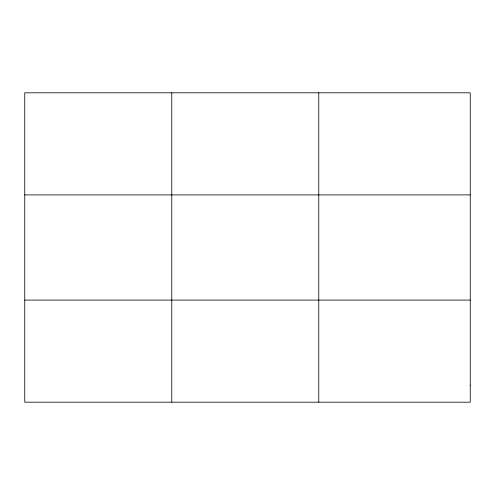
<?xml version="1.0" encoding="UTF-8"?>
<svg xmlns="http://www.w3.org/2000/svg" width="495" height="495" viewBox="0 0 495 495"><rect width="100%" height="100%" fill="white"/><g stroke="black" fill="none" stroke-linecap="round" stroke-linejoin="round"><path stroke-width="0.74" d="M171.765 92.806L171.765 402.194M318.78 92.806L318.78 402.194M24.75 194.906L470.25 194.906M24.75 300.094L470.25 300.094M470.25 385.178L470.25 402.194L24.75 402.194L24.75 92.806L470.25 92.806L470.25 385.178"/></g></svg>
